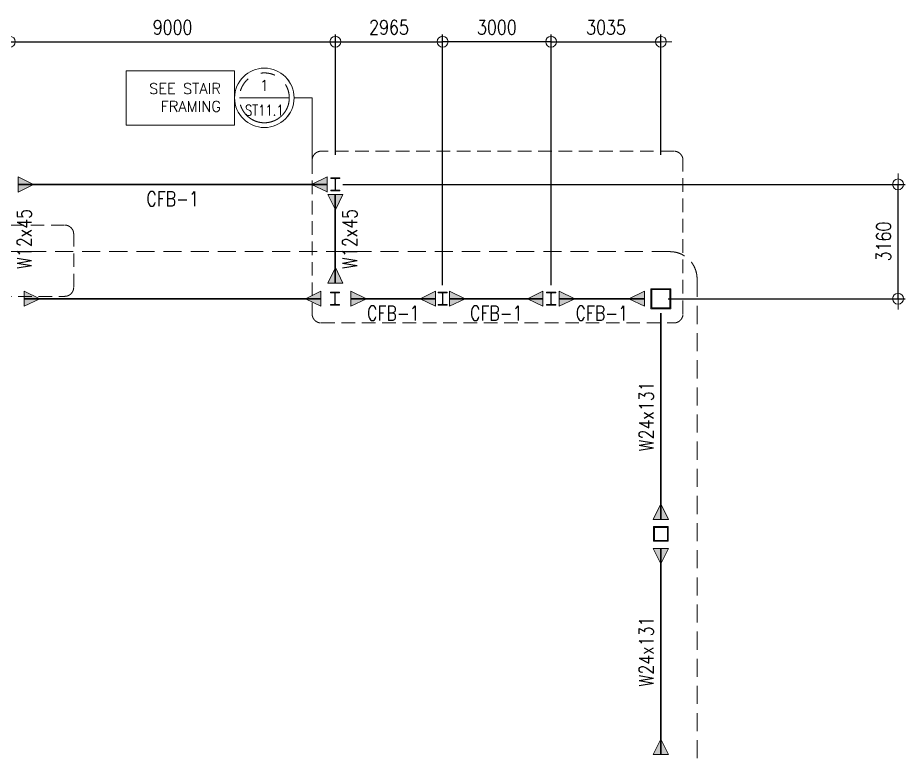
# Model space of a CAD drawing. Header units: millimetres. Extents: x 713683 to 908490, y -16030 to 119854.
# Drawn here: x 765859 to 790397, y 60276 to 80740 of the extents above; entities that cross this region are included whole.
import ezdxf
from ezdxf.enums import TextEntityAlignment as Align

# ---------------------------------------------------------------- set-up
doc = ezdxf.new("R2010")
doc.units = ezdxf.units.MM
doc.header["$MEASUREMENT"] = 0
doc.linetypes.add('DASHED', pattern=[0.75, 0.5, -0.25])
doc.linetypes.add('PHANTOM2', pattern=[1.25, 0.625, -0.125, 0.125, -0.125, 0.125, -0.125])
doc.layers.get('0').update_dxf_attribs({"lineweight": 0})
for name, color, linetype, lineweight in [('COLUMN', 4, 'Continuous', 20), ('S-ANNO-DIMS', 252, 'Continuous', 5), ('S-ANNO-NPLT', 7, 'Continuous', 15), ('S-Anno-Symb', 143, 'PHANTOM2', 15), ('S-Anno-Text', 52, 'Continuous', 20), ('S-BEAM', 5, 'Continuous', 30), ('S-BRACING', 1, 'Continuous', 9), ('S-COLS', 2, 'Continuous', 20), ('S-CONN', 1, 'Continuous', 9), ('SPOT DET.', 1, 'Continuous', 20), ('TEXT', 2, 'Continuous', 20)]:
    doc.layers.add(name, color=color, linetype=linetype, lineweight=lineweight)
doc.styles.add('ROMANSX', font='ROMANS.shx', dxfattribs={"height": 0.09375})
doc.styles.add('SIMPLEX', font='SIMPLEX.shx', dxfattribs={"width": 0.8, "height": 400})
doc.dimstyles.new('DIM_200', dxfattribs={"dimtxt": 400, "dimasz": 2, "dimexe": 200, "dimexo": 200, "dimgap": 200, "dimtad": 1, "dimdec": 0, "dimrnd": 1, "dimzin": 1, "dimdsep": 46, "dimtxsty": 'SIMPLEX', "dimblk1": 'ESCADIM_ARW', "dimblk2": 'ESCADIM_ARW', "dimsah": 1, "dimcen": 50, "dimclrd": 251, "dimclre": 251, "dimclrt": 52, "dimazin": 0, "dimtfac": 1, "dimtdec": 0, "dimtofl": 0, "dimtmove": 0, "dimatfit": 3, "dimldrblk": 'ESCADIM_ARW', "dimfxl": 1, "dimtolj": 1, "dimtzin": 0, "dimarcsym": 0})

# ---------------------------------------------------------------- blocks, each defined once
blk = doc.blocks.new('2F COLUMN LAYOUT')
at = {"layer": 'S-COLS', "ltscale": 0.5}
h = blk.add_hatch(dxfattribs=at)
h.set_pattern_fill('ANSI31', color=256, scale=250, style=0)
h.set_pattern_definition([(45, (0.62, -44.82), (-22.097087, 22.097087), [])])
h.paths.add_polyline_path([(43820, 68820), (44180, 68820), (44180, 69180), (43820, 69180)], flags=16)
h.paths.add_polyline_path([(43800, 68800), (44200, 68800), (44200, 69200), (43800, 69200)])
at = {"layer": 'COLUMN', "ltscale": 0.05, "elevation": 0}
blk.add_lwpolyline([(34989, 75325), (34863, 75325), (34863, 75342), (34965, 75342, 0.414214), (34985, 75362), (34985, 75642, 0.414214), (34965, 75662), (34863, 75662), (34863, 75678), (35116, 75678), (35116, 75662), (35014, 75662, 0.414214), (34994, 75642), (34994, 75362, 0.414214), (35014, 75342), (35116, 75342), (35116, 75325), (34989, 75325)], format="xyb", dxfattribs=at)
at = {"layer": 'S-COLS', "ltscale": 0.5, "elevation": 0}
for points in [[(43723, 75223), (44277, 75223), (44277, 75777), (43723, 75777)], [(43748, 75248), (44252, 75248), (44252, 75752), (43748, 75752)], [(43800, 68800), (44200, 68800), (44200, 69200), (43800, 69200)], [(43820, 68820), (44180, 68820), (44180, 69180), (43820, 69180)]]:
    blk.add_lwpolyline(points, close=True, dxfattribs=at)
blk = doc.blocks.new('2F FRAMING LAYOUT')
at = {"layer": 'S-CONN'}
for points in [[(14900, 67290), (15329, 67500), (14900, 67710)], [(23100, 67290), (22671, 67500), (23100, 67710)], [(32711, 61400), (32500, 61829), (32290, 61400)], [(32711, 60600), (32500, 60171), (32290, 60600)], [(32711, 54900), (32500, 55329), (32290, 54900)]]:
    blk.add_hatch(color=256, dxfattribs=at).paths.add_polyline_path(points)
at = {"layer": 'S-BEAM'}
for p, q in [((23100, 67500, 0), (14900, 67500, 0)), ((32500, 61400, 0), (32500, 67100, 0)), ((32500, 60600, 0), (32500, 54900, 0))]:
    blk.add_line(p, q, dxfattribs=at)
at = {"layer": 'S-CONN', "color": 1, "elevation": 0}
for points in [[(14900, 67710), (15329, 67500), (14900, 67290), (14900, 67711)], [(23100, 67710), (22671, 67500), (23100, 67290), (23100, 67711)], [(32290, 61400), (32500, 61829), (32711, 61400), (32289, 61400)], [(32290, 60600), (32500, 60171), (32711, 60600), (32289, 60600)], [(32290, 54900), (32500, 55329), (32711, 54900), (32289, 54900)]]:
    blk.add_lwpolyline(points, dxfattribs=at)
blk = doc.blocks.new('ESCADIM_ARW')
at = {"color": 7}
blk.add_line((-150, 0), (150, 0), dxfattribs=at)
blk.add_circle((0, 0), 75, dxfattribs=at)
blk = doc.blocks.new('*D39')
at = {"color": 251, "lineweight": -2, "ltscale": 0.5, "transparency": 16777216}
for p, q in [((756640, 72924), (756640, 80278)), ((765640, 72924), (765640, 80278)), ((756642, 80078), (765638, 80078))]:
    blk.add_line(p, q, dxfattribs=at)
at = {"layer": 'Defpoints', "color": 0, "ltscale": 0.5, "transparency": 16777216}
for p in [(765640, 80078), (756640, 72724, 0), (765640, 72724, 0)]:
    blk.add_point(p, dxfattribs=at)
at = {"color": 251, "lineweight": -2, "ltscale": 0.5, "transparency": 16777216, "xscale": 2, "yscale": 2, "zscale": 2, "rotation": 180}
blk.add_blockref('ESCADIM_ARW', (756640, 80078), dxfattribs=at)
at = {"color": 251, "lineweight": -2, "ltscale": 0.5, "transparency": 16777216, "xscale": 2, "yscale": 2, "zscale": 2}
blk.add_blockref('ESCADIM_ARW', (765640, 80078), dxfattribs=at)
at = {"color": 52, "ltscale": 0.5, "transparency": 16777216, "insert": (761140, 80478), "char_height": 400, "attachment_point": 5, "style": 'SIMPLEX'}
blk.add_mtext('\\A1;{\\W0.8;9000}', dxfattribs=at)
blk = doc.blocks.new('*D42')
at = {"color": 251, "lineweight": -2, "ltscale": 0.5, "transparency": 16777216}
for p, q in [((765640, 76801), (765640, 80278)), ((774640, 76952), (774640, 80278)), ((765642, 80078), (774638, 80078))]:
    blk.add_line(p, q, dxfattribs=at)
at = {"layer": 'Defpoints', "color": 0, "ltscale": 0.5, "transparency": 16777216}
for p in [(774640, 80078), (765640, 76601), (774640, 76752, 0)]:
    blk.add_point(p, dxfattribs=at)
at = {"color": 251, "lineweight": -2, "ltscale": 0.5, "transparency": 16777216, "xscale": 2, "yscale": 2, "zscale": 2, "rotation": 180}
blk.add_blockref('ESCADIM_ARW', (765640, 80078), dxfattribs=at)
at = {"color": 251, "lineweight": -2, "ltscale": 0.5, "transparency": 16777216, "xscale": 2, "yscale": 2, "zscale": 2}
blk.add_blockref('ESCADIM_ARW', (774640, 80078), dxfattribs=at)
at = {"color": 52, "ltscale": 0.5, "transparency": 16777216, "insert": (770140, 80478), "char_height": 400, "attachment_point": 5, "style": 'SIMPLEX'}
blk.add_mtext('\\A1;{\\W0.8;9000}', dxfattribs=at)
blk = doc.blocks.new('*D43')
at = {"color": 251, "lineweight": -2, "ltscale": 0.5, "transparency": 16777216}
for p, q in [((777605, 73352), (777605, 80278)), ((780605, 73352), (780605, 80278)), ((780603, 80078), (777607, 80078))]:
    blk.add_line(p, q, dxfattribs=at)
at = {"layer": 'Defpoints', "color": 0, "ltscale": 0.5, "transparency": 16777216}
for p in [(777605, 80078), (777605, 73152, 0), (780605, 73152, 0)]:
    blk.add_point(p, dxfattribs=at)
at = {"color": 251, "lineweight": -2, "ltscale": 0.5, "transparency": 16777216, "xscale": 2, "yscale": 2, "zscale": 2, "rotation": 180}
blk.add_blockref('ESCADIM_ARW', (777605, 80078), dxfattribs=at)
at = {"color": 251, "lineweight": -2, "ltscale": 0.5, "transparency": 16777216, "xscale": 2, "yscale": 2, "zscale": 2}
blk.add_blockref('ESCADIM_ARW', (780605, 80078), dxfattribs=at)
at = {"color": 52, "ltscale": 0.5, "transparency": 16777216, "insert": (779105, 80478), "char_height": 400, "attachment_point": 5, "style": 'SIMPLEX'}
blk.add_mtext('\\A1;{\\W0.8;3000}', dxfattribs=at)
blk = doc.blocks.new('*D44')
at = {"color": 251, "lineweight": -2, "ltscale": 0.5, "transparency": 16777216}
for p, q in [((774640, 76952), (774640, 80278)), ((777605, 73352), (777605, 80278)), ((774642, 80078), (777603, 80078))]:
    blk.add_line(p, q, dxfattribs=at)
at = {"layer": 'Defpoints', "color": 0, "ltscale": 0.5, "transparency": 16777216}
for p in [(777605, 80078), (774640, 76752, 0), (777605, 73152, 0)]:
    blk.add_point(p, dxfattribs=at)
at = {"color": 251, "lineweight": -2, "ltscale": 0.5, "transparency": 16777216, "xscale": 2, "yscale": 2, "zscale": 2, "rotation": 180}
blk.add_blockref('ESCADIM_ARW', (774640, 80078), dxfattribs=at)
at = {"color": 251, "lineweight": -2, "ltscale": 0.5, "transparency": 16777216, "xscale": 2, "yscale": 2, "zscale": 2}
blk.add_blockref('ESCADIM_ARW', (777605, 80078), dxfattribs=at)
at = {"color": 52, "ltscale": 0.5, "transparency": 16777216, "insert": (776123, 80478), "char_height": 400, "attachment_point": 5, "style": 'SIMPLEX'}
blk.add_mtext('\\A1;{\\W0.8;2965}', dxfattribs=at)
blk = doc.blocks.new('*D45')
at = {"color": 251, "lineweight": -2, "ltscale": 0.5, "transparency": 16777216}
for p, q in [((780605, 73352), (780605, 80278)), ((783640, 76952), (783640, 80278)), ((780607, 80078), (783638, 80078))]:
    blk.add_line(p, q, dxfattribs=at)
at = {"layer": 'Defpoints', "color": 0, "ltscale": 0.5, "transparency": 16777216}
for p in [(783640, 80078), (783640, 76752, 0), (780605, 73152, 0)]:
    blk.add_point(p, dxfattribs=at)
at = {"color": 251, "lineweight": -2, "ltscale": 0.5, "transparency": 16777216, "xscale": 2, "yscale": 2, "zscale": 2, "rotation": 180}
blk.add_blockref('ESCADIM_ARW', (780605, 80078), dxfattribs=at)
at = {"color": 251, "lineweight": -2, "ltscale": 0.5, "transparency": 16777216, "xscale": 2, "yscale": 2, "zscale": 2}
blk.add_blockref('ESCADIM_ARW', (783640, 80078), dxfattribs=at)
at = {"color": 52, "ltscale": 0.5, "transparency": 16777216, "insert": (782123, 80478), "char_height": 400, "attachment_point": 5, "style": 'SIMPLEX'}
blk.add_mtext('\\A1;{\\W0.8;3035}', dxfattribs=at)
blk = doc.blocks.new('*D51')
at = {"layer": 'Defpoints', "color": 0, "ltscale": 0.05, "transparency": 16777216}
for p in [(774645, 76136, 0), (790197, 76136), (783640, 72976, 0)]:
    blk.add_point(p, dxfattribs=at)
at = {"layer": 'S-ANNO-DIMS', "color": 251, "lineweight": -2, "ltscale": 0.05, "transparency": 16777216}
for p, q in [((774845, 76136), (790397, 76136)), ((790197, 72978), (790197, 76134)), ((783840, 72976), (790397, 72976))]:
    blk.add_line(p, q, dxfattribs=at)
at = {"layer": 'S-ANNO-DIMS', "color": 251, "lineweight": -2, "ltscale": 0.05, "transparency": 16777216, "xscale": 2, "yscale": 2, "zscale": 2}
for p, rotation in [((790197, 76136), 90), ((790197, 72976), 270)]:
    blk.add_blockref('ESCADIM_ARW', p, dxfattribs=dict(at, rotation=rotation))
at = {"layer": 'S-ANNO-DIMS', "color": 52, "ltscale": 0.05, "transparency": 16777216, "insert": (789797, 74556), "char_height": 400, "attachment_point": 5, "rotation": 90, "style": 'SIMPLEX'}
blk.add_mtext('\\A1;3160', dxfattribs=at)
blk = doc.blocks.new('Bubble')
at = {"layer": 'S-ANNO-NPLT'}
blk.add_circle((0, 0), 0.2608, dxfattribs=at)
at = {"layer": 'S-Anno-Symb', "color": 0}
blk.add_line((-0.2188, 0), (0.2188, 0), dxfattribs=at)
blk.add_circle((0, 0), 0.2187, dxfattribs=at)
at = {"layer": 'S-Anno-Symb', "style": 'ROMANSX'}
for tag, p in [('1', (0, 0.1094)), ('S1', (0, -0.1094))]:
    blk.add_attdef(tag, text='', height=0.0937, dxfattribs=at).set_placement(p, align=Align.MIDDLE_CENTER)
at = {"layer": 'S-Anno-Symb', "style": 'ROMANSX', "width": 1.018385, "flags": 8}
blk.add_attdef('LONG', text='', height=0.0937, dxfattribs=at).set_placement((-0.1796, -0.1249), (0.1796, -0.1249), align=Align.FIT)
blk = doc.blocks.new('momcon')
at = {"layer": 'S-CONN'}
blk.add_hatch(color=256, dxfattribs=at).paths.add_polyline_path([(747072, 64696), (746862, 64267), (746652, 64696)])
at = {"layer": 'S-CONN', "color": 1}
blk.add_lwpolyline([(746652, 64696), (746862, 64267), (747072, 64696), (746650, 64696)], dxfattribs=at)

msp = doc.modelspace()

# ---------------------------------------------------------------- hatches: boundary and pattern name
at = {"layer": 'S-COLS', "ltscale": 0.5}
h = msp.add_hatch(dxfattribs=at)
h.set_pattern_fill('ANSI31', color=256, scale=250, style=0)
h.set_pattern_definition([(45, (739641.107, -2568.8), (-22.097087, 22.097087), [])])
h.paths.add_polyline_path([(783460.48767, 66296.0199), (783820.48767, 66296.0199), (783820.48767, 66656.0199), (783460.48767, 66656.0199)], flags=16)
h.paths.add_polyline_path([(783440.48767, 66276.0199), (783840.48767, 66276.0199), (783840.48767, 66676.0199), (783440.48767, 66676.0199)])

# ---------------------------------------------------------------- linework, layer by layer
at = {"layer": 'COLUMN', "ltscale": 0.05}
for points, elevation in [([(774640.48672, 75959.91486), (774513.55022, 75959.91486), (774513.55022, 75976.29786), (774615.59472, 75976.29786, 0.4142135624), (774635.72422, 75996.42736), (774635.72422, 76276.20836, 0.4142135624), (774615.59472, 76296.33786), (774513.55022, 76296.33786), (774513.55022, 76312.72086), (774767.42322, 76312.72086), (774767.42322, 76296.33786), (774665.37872, 76296.33786, 0.4142135624), (774645.24922, 76276.20836), (774645.24922, 75996.42736, 0.4142135624), (774665.37872, 75976.29786), (774767.42322, 75976.29786), (774767.42322, 75959.91486), (774640.48672, 75959.91486)], -0.00001), ([(777605.11211, 72799.6169), (777478.17561, 72799.6169), (777478.17561, 72815.9999), (777580.22011, 72815.9999, 0.4142135624), (777600.34961, 72836.1294), (777600.34961, 73115.9104, 0.4142135624), (777580.22011, 73136.0399), (777478.17561, 73136.0399), (777478.17561, 73152.4229), (777732.04861, 73152.4229), (777732.04861, 73136.0399), (777630.00411, 73136.0399, 0.4142135624), (777609.87461, 73115.9104), (777609.87461, 72836.1294, 0.4142135624), (777630.00411, 72815.9999), (777732.04861, 72815.9999), (777732.04861, 72799.6169), (777605.11211, 72799.6169)], 0.00005), ([(780605.18984, 72799.6169), (780478.25334, 72799.6169), (780478.25334, 72815.9999), (780580.29784, 72815.9999, 0.4142135624), (780600.42734, 72836.1294), (780600.42734, 73115.9104, 0.4142135624), (780580.29784, 73136.0399), (780478.25334, 73136.0399), (780478.25334, 73152.4229), (780732.12634, 73152.4229), (780732.12634, 73136.0399), (780630.08184, 73136.0399, 0.4142135624), (780609.95234, 73115.9104), (780609.95234, 72836.1294, 0.4142135624), (780630.08184, 72815.9999), (780732.12634, 72815.9999), (780732.12634, 72799.6169), (780605.18984, 72799.6169)], 0.00005)]:
    msp.add_lwpolyline(points, format="xyb", dxfattribs=dict(at, elevation=elevation))
at = {"layer": 'S-ANNO-NPLT'}
msp.add_circle((772677.39828, 78526.84825, 0), 821.36597, dxfattribs=at)
at = {"layer": 'S-Anno-Text', "ltscale": 0.05, "elevation": 0}
msp.add_lwpolyline([(768856.03289, 77775.87035), (771856.03289, 77775.87035), (771856.03289, 79275.87035), (768856.03289, 79275.87035)], close=True, dxfattribs=at)
at = {"layer": 'S-BEAM'}
for p, q in [((774414.55213, 76136.31786, -0.00004), (765866.42204, 76136.31786, -0.00004)), ((774639.49966, 73397.31896, 0.00007), (774639.49966, 75857.43093, -0.00003)), ((775070.94167, 72976.0199, 0), (777413.39571, 72976.0199, -0.00002)), ((777796.8285, 72976.0199, -0.00002), (780379.25334, 72976.0199, -0.00002)), ((780831.12634, 72976.0199, 0.00001), (783183.77943, 72976.0199, 0))]:
    msp.add_line(p, q, dxfattribs=at)
at = {"layer": 'S-BRACING', "ltscale": 1000, "elevation": -0.00001}
msp.add_lwpolyline([(773998.76425, 76802.4229), (773998.76425, 78526.84825), (773498.76425, 78526.84825)], dxfattribs=at)
at = {"layer": 'S-COLS', "ltscale": 0.5, "elevation": 0}
for points in [[(783440.48767, 66276.0199), (783840.48767, 66276.0199), (783840.48767, 66676.0199), (783440.48767, 66676.0199)], [(783460.48767, 66296.0199), (783820.48767, 66296.0199), (783820.48767, 66656.0199), (783460.48767, 66656.0199)]]:
    msp.add_lwpolyline(points, close=True, dxfattribs=at)
at = {"layer": 'SPOT DET.', "linetype": 'DASHED', "ltscale": 750, "elevation": -0.00001}
for points in [[(774248.76425, 72305.5095), (784001.15599, 72305.5095, 0.4142135624), (784251.15599, 72555.5095), (784251.15599, 76802.4229, 0.4142135624), (784001.15599, 77052.4229), (774248.76425, 77052.4229, 0.4142135624), (773998.76425, 76802.4229), (773998.76425, 72555.5095, 0.4142135624)], [(767155.658, 75010.57378), (757995.92942, 75010.57378, 0.4142135624), (757745.92942, 74760.57378), (757745.92942, 73291.17899, 0.4142135624), (757995.92942, 73041.17899), (767155.658, 73041.17899, 0.4142135624), (767405.658, 73291.17899), (767405.658, 74760.57378, 0.4142135624)]]:
    msp.add_lwpolyline(points, format="xyb", close=True, dxfattribs=at)
at = {"layer": 'SPOT DET.', "linetype": 'DASHED', "ltscale": 1000, "elevation": -0.00002}
msp.add_lwpolyline([(765405.17756, 53525.07443), (783890.48767, 53525.07443, 0.4142135624), (784640.48767, 54275.07443), (784640.48767, 73526.0199, 0.4142135624), (783890.48767, 74276.0199), (765405.17756, 74276.0199, 0.4142135624), (764655.17756, 73526.0199), (764655.17756, 54275.07443, 0.4142135624)], format="xyb", close=True, dxfattribs=at)

# ---------------------------------------------------------------- block references
for name, p in [('2F COLUMN LAYOUT', (739640.48767, -2523.9801, 0)), ('2F FRAMING LAYOUT', (751140.17923, 5476.0199, 0.00001))]:
    msp.add_blockref(name, p)
at = {"layer": 'S-ANNO-DIMS'}
for p, rotation in [((830562.85835, -670729.96339, -0.00004), 90), ((712716.9594, 819837.37966, -0.00002), 270), ((715682.81703, 819837.37966, -0.00002), 270), ((718487.34311, 819837.37966, 0), 270)]:
    msp.add_blockref('momcon', p, dxfattribs=dict(at, rotation=rotation))
at = {"layer": 'S-ANNO-DIMS', "xscale": -1}
for p, rotation in [((709718.11582, -670725.58118, -0.00004), 270), ((27778.58863, 138102.91058, 0.00001), 180), ((839767.37799, 819837.37966, 0), 90), ((842493.26482, 819837.37966, -0.00002), 90), ((845527.56265, 819837.37966, -0.00002), 90)]:
    msp.add_blockref('momcon', p, dxfattribs=dict(at, rotation=rotation))
at = {"layer": 'S-ANNO-DIMS'}
msp.add_blockref('momcon', (27778.58767, 11160.99462, 0), dxfattribs=at)
at = {"layer": 'S-Anno-Symb'}
ref = msp.add_blockref('Bubble', (772677.39828, 78526.84825, 0), dxfattribs=dict(at, xscale=3149.760000000242, yscale=3149.760000000242, zscale=3149.760000000242))
ref.add_attrib('1', '1', dxfattribs={"height": 295.29, "style": 'ROMANSX'}).set_placement((772677.39828, 78871.35325, 0), align=Align.MIDDLE_CENTER)
ref.add_attrib('S1', 'ST11.1', dxfattribs={"height": 295.29, "style": 'ROMANSX', "width": 0.8}).set_placement((772677.39828, 78182.34325, 0), align=Align.MIDDLE_CENTER)

# ---------------------------------------------------------------- texts
at = {"layer": 'S-ANNO-DIMS', "color": 52, "char_height": 400, "attachment_point": 5, "style": 'SIMPLEX'}
for insert in [(770140.48767, 75737.03872, -0.00001), (776242.1687, 72576.74075, -0.00001), (779088.04092, 72576.74075, -0.00002), (782007.45288, 72576.74075, 0.00001)]:
    msp.add_mtext('\\A1;CFB-1', dxfattribs=dict(at, insert=insert))
at = {"layer": 'S-ANNO-DIMS', "color": 52, "char_height": 400, "attachment_point": 5, "rotation": 90, "style": 'SIMPLEX'}
for s, insert in [('\\A1;W12x45', (766039.37774, 74627.37476, 0.00003)), ('\\A1;W12x45', (775039.37774, 74627.37476, 0.00003)), ('\\A1;W24x131', (783240.48767, 69726.0199, 0.00001)), ('\\A1;W24x131', (783240.48767, 63226.0199, 0.00001))]:
    msp.add_mtext(s, dxfattribs=dict(at, insert=insert))
at = {"layer": 'TEXT', "color": 7, "insert": (771477.24373, 78537.97232, 0), "char_height": 295.29, "width": 7359.9696704, "attachment_point": 6, "style": 'ROMANSX'}
msp.add_mtext('SEE STAIR\\PFRAMING', dxfattribs=at)

# ---------------------------------------------------------------- dimensions: what is measured, and where the dimension line sits
at = {"ltscale": 0.5}
for base, p1, p2, picture, middle in [((765640.48767, 80077.67659, 0), (756640.48767, 72724.0199, -0.00001), (765640.48767, 72724.0199, 0.00001), '*D39', (761140.48767, 80477.67659, 0)), ((774640.48767, 80077.67659, 0), (765640.48767, 76600.84825, 0), (774640.48767, 76752.4229, 0), '*D42', (770140.48767, 80477.67659, 0)), ((777605.11211, 80077.67659, 0), (774640.48767, 76752.4229, 0), (777605.11211, 73152.4229, 0.00005), '*D44', (776122.79989, 80477.67659, 0)), ((783640.48767, 80077.67659, 0), (780605.18984, 73152.4229, 0.00005), (783640.48767, 76752.4229, 0.00001), '*D45', (782122.83876, 80477.67659, 0))]:
    dim = msp.add_linear_dim(base=base, p1=p1, p2=p2, text='{\\W0.8;<>}', dimstyle='DIM_200', dxfattribs=at)
    dim.commit()
    dim.dimension.update_dxf_attribs({"geometry": picture, "text_midpoint": middle})
dim = msp.add_linear_dim(base=(777605.11211, 80077.67659, 0), p1=(780605.18984, 73152.4229, 0.00005), p2=(777605.11211, 73152.4229, 0.00005), angle=180, text='{\\W0.8;<>}', dimstyle='DIM_200', dxfattribs=at)
dim.commit()
dim.dimension.update_dxf_attribs({"geometry": '*D43', "text_midpoint": (779105.15097, 80477.67659, 0)})
at = {"layer": 'S-ANNO-DIMS', "ltscale": 0.05}
dim = msp.add_linear_dim(base=(790196.76592, 76136.31786, 0.00001), p1=(783640.48767, 72976.0199, 0.00001), p2=(774645.25017, 76136.31786, -0.00003), angle=90, dimstyle='DIM_200', dxfattribs=at)
dim.commit()
dim.dimension.update_dxf_attribs({"geometry": '*D51', "text_midpoint": (789796.76592, 74556.16888, 0.00001)})

doc.saveas('drawing.dxf')
